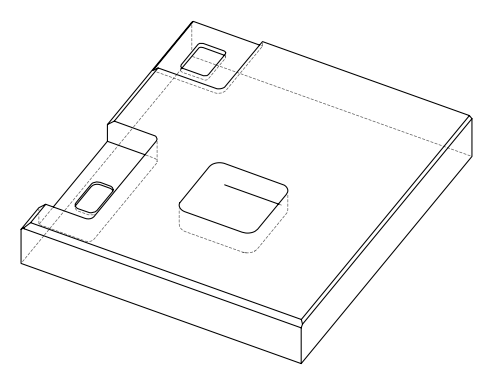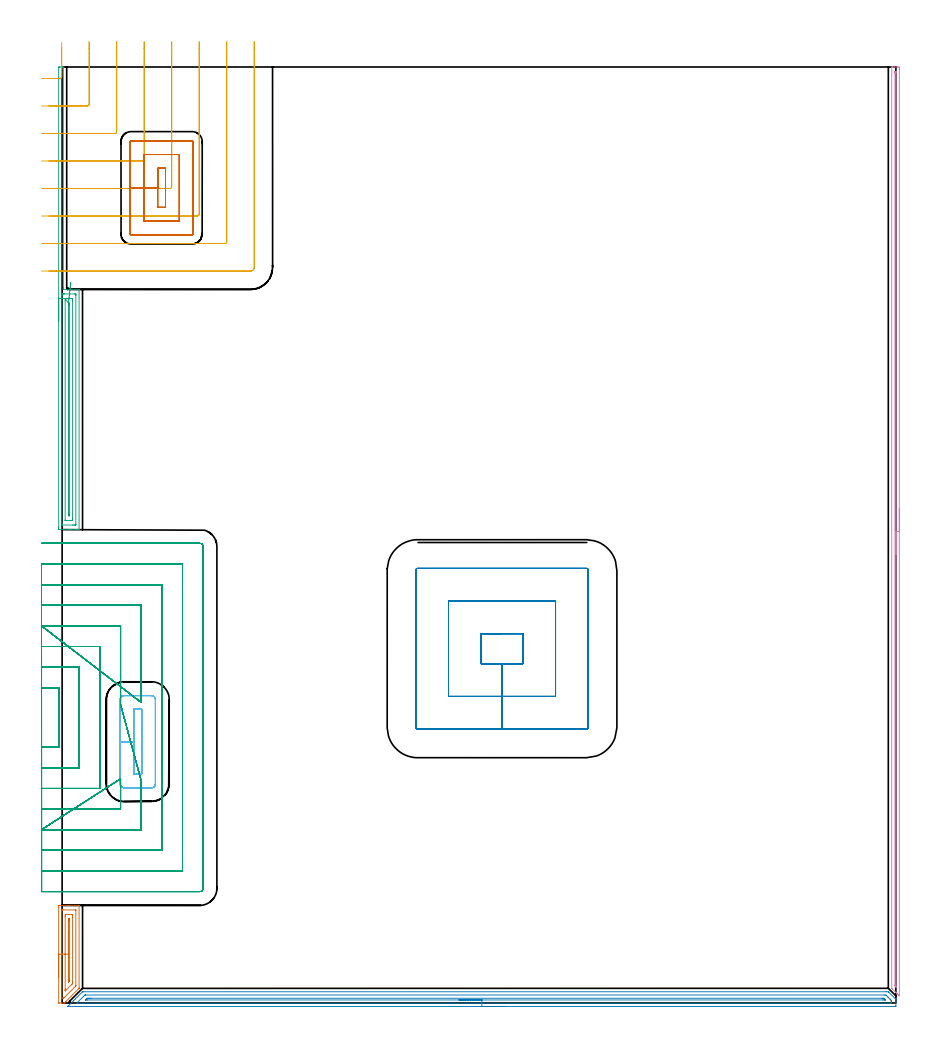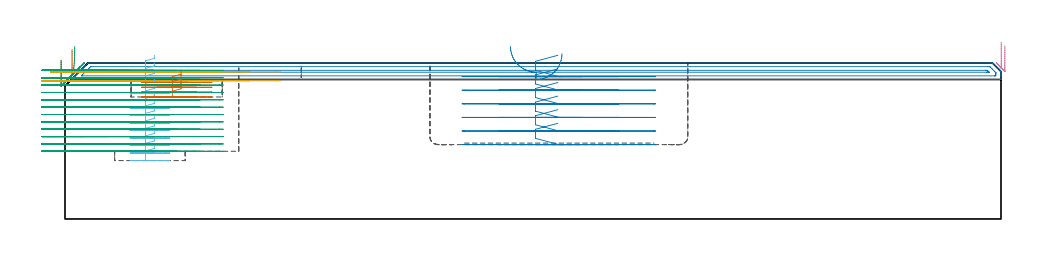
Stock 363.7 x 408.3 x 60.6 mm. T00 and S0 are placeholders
(PLAN: 9 operations, 5 tool changes, 101.4 min)
(1 AREA_MILL | FG_CHAMFER_SURFACE | UGT0205_001 | 1.45 min | 1904 mm3)
(2 AREA_MILL_1 | FG_CHAMFER_SURFACE_1 | UGT0205_001 | 8.74 min | 7312 mm3)
(3 AREA_MILL_2 | FG_CHAMFER_SURFACE_2 | UGT0205_001 | 4.3 min | 8208 mm3)
(4 AREA_MILL_3 | FG_CHAMFER_SURFACE_3 | UGT0205_001 | 6.6 min | 2190 mm3)
(5 MILL_CORNER_NOTCH_RECTANGULAR | CORNER_NOTCH_RECTANGULAR | UGT0201_008 | Follow Part, ap 4, ae 75% | 3.77 min | 57663 mm3)
(6 MILL_RECTANGULAR_POCKET | POCKET_RECTANGULAR_STRAIGHT | NXT0201_011 | Follow Part, ap 3, ae 75% | 5.85 min | 52287 mm3)
(7 MILL_RECTANGULAR_POCKET_1 | POCKET_RECTANGULAR_STRAIGHT_1 | UGT0201_126 | Follow Part, ap 2, ae 75% | 2.54 min | 10832 mm3)
(8 MILL_RECTANGULAR_POCKET_2 | POCKET_RECTANGULAR_STRAIGHT_2 | NXT0201_007 | Follow Part, ap 6.25, ae 75% | 7.49 min | 296452 mm3)
(9 MILL_SLOT | SLOT_PARTIAL_RECTANGULAR | NXT0201_011 | Follow Part, ap 3, ae 75% | 60.69 min | 330956 mm3)
(TOOL UGT0205_001 | Chamfer Mill 20 x 3 x 45 deg. | D20 FL50 Z2)
(TOOL UGT0201_008 | End Mill 16 mm | D16 FL32 Z4)
(TOOL NXT0201_011 | ENDMILL 12mm [2P460-1200-NA 1630] | D12 FL38 Z6)
(TOOL UGT0201_126 | Carbide End Mill 8.0 | D8 FL15 Z4)
(TOOL NXT0201_007 | ENDMILL 25mm [R216.25-25050GCK54P 1620] | D25 R3 FL54 Z5)
(OP 1 AREA_MILL)
G17 G21 G94 G90
T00 M6
G54
G17 G0 G90 X-1.5 Y11.3 S1061 M3
G43 Z70.6 H0
Z61.7
G94 G1 Y11.338 Z60.828 F250.
Y11.452 Z59.964
Y11.641 Z59.112
Y11.903 Z58.28
Y12.237 Z57.474
Y12.64 Z56.7
Y13.108 Z55.964
Y13.64 Z55.272
Y14.229 Z54.629
Y14.872 Z54.04
Y15.564 Z53.509
Y16.3 Z53.04
Y17.074 Z52.637
Y17.88 Z52.303
Y18.712 Z52.041
Y19.564 Z51.852
Y20.428 Z51.738
Y21.3 Z51.7
Y41.69
X-1.499 Y42.098 Z51.701
X-1.493 Y42.568 Z51.703
X-1.491 Y42.593 Z51.705
X-1.024 Y42.6 Z52.171
X2.508 Z55.702
X3.274 Z56.472
X3.392 Z56.59
X7.275 Y42.599 Z60.473
X7.395 Y42.59 Z60.593
X7.4 Y42.541 Z60.6
Y6.697
X7.397 Y6.404 Z60.586
X7.375 Y6.374 Z60.572
X1.625 Y0.624 Z54.822
X1.001 Y0. Z54.199
X-1.254 Z51.943
X-1.494 Y0.01 Z51.704
X-1.499 Y0.022 Z51.699
X-1.5 Y21.3 Z51.7
X-0.086 Z53.114
X-0.085 Y40.328 Z53.115
X-0.081 Y40.535 Z53.119
X-0.079 Y40.578 Z53.121
X0.02 Y40.59 Z53.22
X0.2 Y40.596 Z53.4
X0.471 Y40.6 Z53.671
X5.77 Z58.97
X5.902 Y40.599 Z59.102
X5.941 Y40.596 Z59.141
X5.976 Y40.591 Z59.176
X5.98 Y40.529 Z59.18
X5.985 Y40.384 Z59.185
Y7.638
X5.984 Y7.582 Z59.184
X5.979 Y7.48 Z59.179
X5.972 Y7.434 Z59.172
X5.935 Y7.391 Z59.135
X5.807 Y7.258 Z59.007
X0.782 Y2.232 Z53.982
X0.742 Y2.193 Z53.942
X0.597 Y2.059 Z53.797
X0.539 Y2.01 Z53.739
X0.467 Y2.006 Z53.667
X0.13 Y2. Z53.33
X-0.002 Y2.001 Z53.198
X-0.041 Y2.004 Z53.159
X-0.076 Y2.01 Z53.124
X-0.08 Y2.071 Z53.12
X-0.085 Y2.216 Z53.115
X-0.086 Y21.3 Z53.114
X1.328 Z54.528
X1.329 Y37.673 Z54.529
X1.33 Y37.969 Z54.53
X1.336 Y38.558 Z54.536
X1.586 Y38.597 Z54.786
X1.625 Y38.599 Z54.825
X4.234 Z57.434
X4.275 Y38.595 Z57.475
X4.564 Y38.558 Z57.764
X4.569 Y38.264 Z57.769
X4.571 Y37.673 Z57.771
X4.572 Y37.376 Z57.772
X4.571 Y9.352 Z57.771
X4.569 Y9.057 Z57.769
X4.561 Y8.467 Z57.761
X4.42 Y8.322 Z57.62
X4.275 Y8.174 Z57.475
X1.625 Y5.525 Z54.825
X1.48 Y5.384 Z54.68
X1.383 Y5.294 Z54.583
X1.335 Y5.26 Z54.535
X1.332 Y5.317 Z54.532
X1.33 Y5.514 Z54.53
X1.329 Y5.812 Z54.529
X1.328 Y6.109 Z54.528
Y21.3
X2.743 Z55.943
Y36.138
X2.745 Y36.551 Z55.945
X2.747 Y36.581 Z55.947
X2.75 Y36.59 Z55.95
X2.76 Y36.593 Z55.96
X2.823 Y36.597 Z56.023
X2.95 Y36.599 Z56.15
X3.077 Y36.597 Z56.277
X3.14 Y36.593 Z56.34
X3.15 Y36.59 Z56.35
X3.153 Y36.581 Z56.353
X3.155 Y36.553 Z56.355
X3.157 Y36.138 Z56.357
Y35.903
Y10.237
X3.155 Y9.822 Z56.355
X3.153 Y9.591 Z56.353
X3.15 Y9.525 Z56.35
X3.121 Y9.482 Z56.321
X3.001 Y9.352 Z56.201
X2.92 Y9.272 Z56.12
X2.751 Y9.109 Z55.951
X2.749 Y9.11 Z55.949
X2.746 Y9.114 Z55.946
X2.744 Y9.352 Z55.944
X2.743 Y11.122 Z55.943
Y21.3
Y22.172 Z55.981
Y23.036 Z56.095
Y23.888 Z56.283
Y24.72 Z56.546
Y25.526 Z56.88
Y26.3 Z57.282
Y27.036 Z57.751
Y27.728 Z58.282
Y28.371 Z58.872
Y28.96 Z59.515
Y29.492 Z60.207
Y29.96 Z60.943
Y30.363 Z61.717
Y30.697 Z62.523
Y30.959 Z63.355
Y31.148 Z64.206
Y31.262 Z65.071
Y31.3 Z65.943
G0 Z70.6
M5
M2
(OP 2 AREA_MILL_1)
G17 G21 G94 G90
T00 M6
G54
G17 G0 G90 X193.1 Y-1.5 S1061 M3
G43 Z70.6 H0
Z64.2
G94 G1 X193.062 Z63.328 F250.
X192.948 Z62.463
X192.759 Z61.612
X192.497 Z60.78
X192.163 Z59.974
X191.76 Z59.2
X191.292 Z58.464
X190.761 Z57.772
X190.171 Z57.129
X189.528 Z56.54
X188.836 Z56.008
X188.1 Z55.54
X187.326 Z55.137
X186.52 Z54.803
X185.688 Z54.541
X184.837 Z54.352
X183.972 Z54.238
X183.1 Z54.2
X2.623 Y-1.499 Z54.201
X2.513 Y-1.491 Z54.205
X2.593 Y-1.407 Z54.291
X3.758 Y-0.242 Z55.457
X4.903 Y0.903 Z56.602
X5.796 Y1.796 Z57.496
X8.849 Y4.849 Z60.548
X8.896 Y4.893 Z60.593
X9.369 Y4.9 Z60.6
X359.511
X360.4 Y4.897 Z60.597
X360.404 Y4.896 Z60.596
X360.495 Y4.806 Z60.504
X363.53 Y1.771 Z57.469
X363.601 Y1.7 Z57.398
X363.69 Y1.608 Z57.304
X363.7 Y1.363 Z57.063
Y0.599 Z56.298
Y-0.075 Z55.62
Y-1.3 Z54.397
X363.698 Y-1.491 Z54.205
X363.26 Y-1.5 Z54.2
X183.1
Y-0.086 Z55.614
X6.689 Y-0.085 Z55.615
X6.387 Y-0.075 Z55.625
X6.534 Y0.079 Z55.779
X6.689 Y0.238 Z55.938
X9.369 Y2.919 Z58.619
X9.65 Y3.195 Z58.895
X9.937 Y3.475 Z59.175
X10.252 Y3.485 Z59.185
X10.262
X358.607 Y3.486 Z59.186
X359.363 Y3.475 Z59.175
X359.511 Y3.334 Z59.034
X360.263 Y2.588 Z58.288
X360.404 Y2.446 Z58.146
X361.15 Y1.7 Z57.4
X361.297 Y1.552 Z57.252
X361.662 Y1.179 Z56.879
X361.683 Y1.156 Z56.856
X361.69 Y1.123 Z56.823
X361.695 Y1.052 Z56.752
X361.699 Y0.946 Z56.646
Y0.812 Z56.512
X361.698 Y0.415 Z56.115
X361.69 Y-0.075 Z55.625
X361.308 Y-0.086 Z55.614
X361.297
X183.1
Y1.328 Z57.028
X11.155 Y1.329 Z57.029
X10.635 Y1.33 Z57.03
X10.292 Y1.334 Z57.034
X10.262 Y1.335 Z57.035
X10.252 Y1.343 Z57.043
X10.255 Y1.349 Z57.049
X10.262 Y1.362 Z57.062
X10.431 Y1.532 Z57.232
X10.601 Y1.7 Z57.4
X10.88 Y1.973 Z57.673
X10.974 Y2.063 Z57.763
X11.155 Y2.065 Z57.765
X11.676 Y2.07 Z57.77
X12.049 Y2.071 Z57.771
X12.568
X357.724
X358.246 Y2.07 Z57.77
X358.29 Y2.067 Z57.767
X358.309 Y2.065 Z57.765
X358.354 Y2.035 Z57.735
X358.531 Y1.867 Z57.567
X358.618 Y1.783 Z57.483
X358.701 Y1.7 Z57.4
X358.783 Y1.617 Z57.317
X358.941 Y1.454 Z57.154
X359.041 Y1.347 Z57.047
X359.048 Y1.333 Z57.033
X359.043 Y1.332 Z57.032
X358.99 Y1.33 Z57.03
X358.618 Y1.329 Z57.029
X358.098 Y1.328 Z57.028
X183.1
X182.229 Z57.066
X181.364 Z57.18
X180.512 Z57.369
X179.68 Z57.631
X178.874 Z57.965
X178.1 Z58.368
X177.364 Z58.837
X176.672 Z59.368
X176.029 Z59.957
X175.44 Z60.601
X174.909 Z61.293
X174.44 Z62.028
X174.037 Z62.802
X173.703 Z63.608
X173.441 Z64.44
X173.252 Z65.292
X173.138 Z66.157
X173.1 Z67.028
G0 Z70.6
M5
M2
(OP 3 AREA_MILL_2)
G17 G21 G94 G90
T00 M6
G54
G17 G0 G90 X-1.5 Y297.4 S1061 M3
G43 Z70.6 H0
Z61.7
G94 G1 Y297.438 Z60.828 F250.
Y297.552 Z59.964
Y297.741 Z59.112
Y298.003 Z58.28
Y298.337 Z57.474
Y298.74 Z56.7
Y299.208 Z55.964
Y299.74 Z55.272
Y300.329 Z54.629
Y300.972 Z54.04
Y301.664 Z53.508
Y302.4 Z53.04
Y303.174 Z52.637
Y303.98 Z52.303
Y304.812 Z52.041
Y305.664 Z51.852
Y306.528 Z51.738
Y307.4 Z51.7
Y407.946
X-1.496 Y408.152 Z51.704
X-1.491 Y408.298 Z51.705
X-1.317 Y408.3 Z51.88
X-1.024 Z52.171
X-0.439 Z52.761
X0.075 Z53.274
X0.437 Y408.294 Z53.628
X0.497 Y408.29 Z53.688
X0.5 Y408.152 Z53.7
Y311.858
X0.503 Y311.768 Z53.695
X0.5 Y311.749 Z53.7
Y311.412
Y311.3
X7.372 Z60.569
X7.375 Y311.292 Z60.572
X7.394 Y311.237 Z60.592
X7.4 Y310.968 Z60.6
Y206.648
X7.397 Y206.509 Z60.588
X7.389 Y206.507 Z60.58
X7.085 Y206.5 Z60.284
X6.627 Z59.826
X6.041 Z59.236
X3.982 Z57.179
X3.392 Z56.586
X2.804 Z55.999
X-1.024 Y206.501 Z52.173
X-1.253 Y206.503 Z51.944
X-1.491 Y206.509 Z51.706
X-1.495 Y206.619 Z51.703
X-1.499 Y207.094 Z51.701
X-1.5 Y207.574 Z51.7
Y307.4
X-0.086 Z53.114
Y308.682
Y308.737
X-0.084 Y309.155 Z53.116
X-0.081 Y309.364 Z53.119
X-0.079 Y309.455 Z53.121
X0.1 Y309.386 Z53.3
X0.312 Y309.328 Z53.512
X0.463 Y309.311 Z53.663
X0.742 Y309.305 Z53.942
X1.067 Y309.301 Z54.267
X5.484 Y309.299 Z58.684
X5.868 Y309.294 Z59.068
X5.95 Y309.29 Z59.15
X5.979 Y309.286 Z59.179
X5.981 Y309.249 Z59.181
X5.983 Y309.159 Z59.183
X5.986 Y308.793 Z59.186
Y308.737
Y208.877
X5.984 Y208.668 Z59.184
X5.981 Y208.564 Z59.181
X5.979 Y208.52 Z59.179
X5.904 Y208.51 Z59.104
X5.529 Y208.502 Z58.729
X5.158 Y208.501 Z58.358
X4.648 Y208.5 Z57.848
X0.231 Y208.502 Z53.431
X0.022 Y208.506 Z53.222
X-0.07 Y208.51 Z53.13
X-0.083 Y208.819 Z53.117
X-0.084 Y208.877 Z53.116
X-0.086 Y209.713 Z53.114
Y307.4
X1.335 Y307.287 Z54.535
X1.369 Y307.291 Z54.569
X1.454 Y307.296 Z54.654
X1.625 Y307.298 Z54.825
X2.166 Y307.3 Z55.366
X3.932 Z57.132
X4.275 Z57.475
X4.389 Y307.299 Z57.589
X4.48 Y307.295 Z57.68
X4.54 Y307.29 Z57.74
X4.565 Y307.285 Z57.765
X4.566 Y307.253 Z57.766
X4.57 Y306.954 Z57.77
X4.571 Y306.655 Z57.771
Y211.552
Y211.253
X4.566 Y210.66 Z57.766
X4.564 Y210.52 Z57.764
X4.427 Y210.506 Z57.627
X4.275 Y210.503 Z57.475
X3.55 Y210.5 Z56.75
X1.784 Z54.984
X1.625 Y210.501 Z54.825
X1.467 Y210.504 Z54.667
X1.362 Y210.51 Z54.562
X1.334 Y210.513 Z54.534
X1.333 Y210.525 Z54.533
X1.331 Y210.56 Z54.531
X1.329 Y210.66 Z54.529
Y306.362
X1.331 Y306.954 Z54.531
X1.333 Y307.249 Z54.533
X1.335 Y307.287 Z54.535
X2.751 Y305.29 Z55.951
X2.78 Y305.294 Z55.98
X2.822 Y305.298 Z56.022
X2.886 Y305.299 Z56.086
X2.95 Y305.298 Z56.15
X3.078 Y305.292 Z56.278
X3.151 Y305.287 Z56.351
X3.153 Y305.24 Z56.353
X3.155 Y305.171 Z56.355
X3.157 Y304.752 Z56.357
Y304.516
Y213.335
X3.154 Y212.916 Z56.354
X3.151 Y212.686 Z56.351
X3.136 Y212.51 Z56.336
X2.95 Y212.509 Z56.15
X2.764 Y212.51 Z55.964
X2.75 Y212.681 Z55.95
X2.745 Y213.096 Z55.945
X2.743 Y213.99 Z55.943
Y304.934
X2.746 Y305.171 Z55.946
X2.75 Y305.274 Z55.95
X2.751 Y305.29 Z55.951
X2.85 Y306.146 Z56.089
X2.948 Y306.987 Z56.301
X3.042 Y307.806 Z56.585
X3.134 Y308.597 Z56.941
X3.222 Y309.355 Z57.365
X3.305 Y310.073 Z57.853
X3.383 Y310.746 Z58.403
X3.455 Y311.368 Z59.01
X3.52 Y311.936 Z59.668
X3.579 Y312.445 Z60.375
X3.631 Y312.891 Z61.123
X3.675 Y313.27 Z61.907
X3.71 Y313.58 Z62.722
X3.738 Y313.818 Z63.561
X3.757 Y313.982 Z64.418
X3.767 Y314.072 Z65.285
X3.769 Y314.086 Z66.157
X3.762 Y314.025 Z67.028
G0 Z70.6
M5
M2
(OP 4 AREA_MILL_3)
G17 G21 G94 G90
T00 M6
G54
G17 G0 G90 X365.2 Y215.7 S1061 M3
G43 Z70.6 H0
Z67.3
G94 G1 Y215.662 Z66.428 F250.
Y215.548 Z65.563
Y215.359 Z64.712
Y215.097 Z63.88
Y214.763 Z63.074
Y214.36 Z62.3
Y213.891 Z61.564
Y213.36 Z60.872
Y212.771 Z60.229
Y212.128 Z59.64
Y211.436 Z59.108
Y210.7 Z58.64
Y209.926 Z58.237
Y209.12 Z57.903
Y208.288 Z57.641
Y207.436 Z57.452
Y206.572 Z57.338
Y205.7 Z57.3
Y3.235
X365.197 Y3.195
X365.189 Y3.11 Z57.303
X365.133 Y3.164 Z57.361
X365.023 Y3.276 Z57.475
X364.86 Y3.437 Z57.635
X364.705 Y3.594 Z57.793
X364.576 Y3.723 Z57.922
X364.424 Y3.874 Z58.072
X364.278 Y4.021 Z58.22
X364.129 Y4.17 Z58.369
X363.987 Y4.311 Z58.509
X363.851 Y4.448 Z58.647
X363.682 Y4.617 Z58.816
X362.24 Y6.059 Z60.258
X361.901 Y6.4 Z60.599
X361.9 Y408.124 Z60.6
X361.903 Y408.29 Z60.588
X362.033 Y408.298 Z60.46
X362.168 Y408.3 Z60.332
X362.425 Z60.075
X363.113 Z59.381
X364.331 Z58.166
X364.86 Y408.296 Z57.634
X365.192 Y408.29 Z57.303
X365.197 Y408.022 Z57.3
X365.2 Y407.677
Y407.329
Y205.7
X363.786 Z58.714
X363.785 Y7.298 Z58.715
X363.784 Y7.095 Z58.716
X363.781 Y6.995 Z58.719
X363.78 Y6.984 Z58.72
X363.77 Y6.99 Z58.73
X363.738 Y7.018 Z58.762
X363.456 Y7.298 Z59.044
X363.326 Y7.435 Z59.174
X363.321 Y7.567 Z59.179
X363.316 Y7.836 Z59.184
X363.315 Y7.985 Z59.185
X363.314 Y405.684 Z59.186
X363.315 Y405.89 Z59.185
X363.318 Y406.131 Z59.182
X363.321 Y406.25 Z59.179
X363.327 Y406.291 Z59.173
X363.35 Y406.292 Z59.15
X363.587 Y406.299 Z58.913
X363.738 Y406.297 Z58.762
X363.77 Y406.293 Z58.73
X363.779 Y406.29 Z58.721
X363.781 Y406.279 Z58.719
X363.784 Y406.244 Z58.716
X363.786 Y406.096 Z58.714
Y405.89
Y205.7
Y204.828 Z58.752
Y203.963 Z58.866
Y203.112 Z59.055
Y202.28 Z59.317
Y201.474 Z59.651
Y200.7 Z60.054
Y199.964 Z60.523
Y199.272 Z61.054
Y198.629 Z61.643
Y198.04 Z62.286
Y197.508 Z62.978
Y197.04 Z63.714
Y196.637 Z64.488
Y196.303 Z65.294
Y196.041 Z66.126
Y195.852 Z66.978
Y195.738 Z67.843
Y195.7 Z68.714
G0 Z70.6
M5
M2
(OP 5 MILL_CORNER_NOTCH_RECTANGULAR)
G17 G21 G94 G90
T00 M6
G54
G17 G0 G90 X-5.55 Y403.3 S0 M3
G43 Z70.6 H0
Z57.15
G94 G1 X-2.55 F250.
X-0.994 F500.
G3 X-0.2 Y404.094 R0.8
G1 Y413.964
Y416.964 F250.
G0 Z70.6
X-5.55 Y391.3
Z57.15
G1 X-2.55
X11.006 F500.
G3 X11.8 Y392.094 R0.8
G1 Y416.3
Y419.3 F250.
G0 Z70.6
X-5.55 Y379.3
Z57.15
G1 X-2.55
X23.005 F500.
G3 X23.8 Y380.095 R0.8
G1 Y416.3
Y419.3 F250.
G0 Z70.6
X-5.55 Y367.3
Z57.15
G1 X-2.55
X35.005 F500.
G3 X35.8 Y368.095 R0.8
G1 Y416.3
Y419.3 F250.
G0 Z70.6
X-5.55 Y355.3
Z57.15
G1 X-2.55
X47.005 F500.
G3 X47.8 Y356.095 R0.8
G1 Y416.3
Y419.3 F250.
G0 Z70.6
X-5.55 Y343.3
Z57.15
G1 X-2.55
X59.004 F500.
G3 X59.8 Y344.096 R0.8
G1 Y416.3
Y419.3 F250.
G0 Z70.6
X-5.55 Y331.3
Z57.15
G1 X-2.55
X71.004 F500.
G3 X71.8 Y332.096 R0.8
G1 Y416.3
Y419.3 F250.
G0 Z70.6
X-5.55 Y319.3
Z57.15
G1 X-2.55
X82.3 F500.
G3 X83.8 Y320.8 R1.5
G1 Y416.3
Y419.3 F250.
G0 Z70.6
X-8.999 Y403.3
Z53.7
G1 X-5.999
X-0.994 F500.
G3 X-0.2 Y404.094 R0.8
G1 Y415.991
Y418.991 F250.
G0 Z70.6
X-8.999 Y391.3
Z53.7
G1 X-5.999
X11.006 F500.
G3 X11.8 Y392.094 R0.8
G1 Y416.3
Y419.3 F250.
G0 Z70.6
X-8.999 Y379.3
Z53.7
G1 X-5.999
X23.005 F500.
G3 X23.8 Y380.095 R0.8
G1 Y416.3
Y419.3 F250.
G0 Z70.6
X-8.999 Y367.3
Z53.7
G1 X-5.999
X35.005 F500.
G3 X35.8 Y368.095 R0.8
G1 Y416.3
Y419.3 F250.
G0 Z70.6
X-8.999 Y355.3
Z53.7
G1 X-5.999
X47.005 F500.
G3 X47.8 Y356.095 R0.8
G1 Y416.3
Y419.3 F250.
G0 Z70.6
X-8.999 Y343.3
Z53.7
G1 X-5.999
X59.004 F500.
G3 X59.8 Y344.096 R0.8
G1 Y416.3
Y419.3 F250.
G0 Z70.6
X-8.999 Y331.3
Z53.7
G1 X-5.999
X71.004 F500.
G3 X71.8 Y332.096 R0.8
G1 Y416.3
Y419.3 F250.
G0 Z70.6
X-8.999 Y319.3
Z53.7
G1 X-5.999
X82.3 F500.
G3 X83.8 Y320.8 R1.5
G1 Y416.3
Y419.3 F250.
G0 Z70.6
M5
M2
(OP 6 MILL_RECTANGULAR_POCKET)
G17 G21 G94 G90
T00 M6
G54
G17 G0 G90 X34.7 Y123.524 S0 M3
G43 Z70.6 H1
Z63.6
G94 G1 Y128.1 Z62.374 F250.
X31.3 Z61.463
Y114. Z57.685
Y99.9 F500.
X34.7
Y128.1
X31.3
Y114.
X25.3
Y95.6
G3 X27. Y93.9 R1.7
G1 X39.
G3 X40.7 Y95.6 R1.7
G1 Y132.4
G3 X39. Y134.1 R1.7
G1 X27.
G3 X25.3 Y132.4 R1.7
G1 Y114.
Y113.
G0 X34.7 Y123.524 Z60.685
G1 Y128.1 Z59.458 F250.
X31.3 Z58.547
Y114. Z54.769
Y99.9 F500.
X34.7
Y128.1
X31.3
Y114.
X25.3
Y95.6
G3 X27. Y93.9 R1.7
G1 X39.
G3 X40.7 Y95.6 R1.7
G1 Y132.4
G3 X39. Y134.1 R1.7
G1 X27.
G3 X25.3 Y132.4 R1.7
G1 Y114.
Y113.
G0 X34.7 Y123.524 Z57.769
G1 Y128.1 Z56.543 F250.
X31.3 Z55.632
Y114. Z51.854
Y99.9 F500.
X34.7
Y128.1
X31.3
Y114.
X25.3
Y95.6
G3 X27. Y93.9 R1.7
G1 X39.
G3 X40.7 Y95.6 R1.7
G1 Y132.4
G3 X39. Y134.1 R1.7
G1 X27.
G3 X25.3 Y132.4 R1.7
G1 Y114.
Y113.
G0 X34.7 Y123.524 Z54.854
G1 Y128.1 Z53.628 F250.
X31.3 Z52.716
Y114. Z48.938
Y99.9 F500.
X34.7
Y128.1
X31.3
Y114.
X25.3
Y95.6
G3 X27. Y93.9 R1.7
G1 X39.
G3 X40.7 Y95.6 R1.7
G1 Y132.4
G3 X39. Y134.1 R1.7
G1 X27.
G3 X25.3 Y132.4 R1.7
G1 Y114.
Y113.
G0 X34.7 Y123.524 Z51.938
G1 Y128.1 Z50.712 F250.
X31.3 Z49.801
Y114. Z46.023
Y99.9 F500.
X34.7
Y128.1
X31.3
Y114.
X25.3
Y95.6
G3 X27. Y93.9 R1.7
G1 X39.
G3 X40.7 Y95.6 R1.7
G1 Y132.4
G3 X39. Y134.1 R1.7
G1 X27.
G3 X25.3 Y132.4 R1.7
G1 Y114.
Y113.
G0 X34.7 Y123.524 Z49.023
G1 Y128.1 Z47.797 F250.
X31.3 Z46.886
Y114. Z43.108
Y99.9 F500.
X34.7
Y128.1
X31.3
Y114.
X25.3
Y95.6
G3 X27. Y93.9 R1.7
G1 X39.
G3 X40.7 Y95.6 R1.7
G1 Y132.4
G3 X39. Y134.1 R1.7
G1 X27.
G3 X25.3 Y132.4 R1.7
G1 Y114.
Y113.
G0 X34.7 Y123.524 Z46.108
G1 Y128.1 Z44.881 F250.
X31.3 Z43.97
Y114. Z40.192
Y99.9 F500.
X34.7
Y128.1
X31.3
Y114.
X25.3
Y95.6
G3 X27. Y93.9 R1.7
G1 X39.
G3 X40.7 Y95.6 R1.7
G1 Y132.4
G3 X39. Y134.1 R1.7
G1 X27.
G3 X25.3 Y132.4 R1.7
G1 Y114.
Y113.
G0 X34.7 Y123.524 Z43.192
G1 Y128.1 Z41.966 F250.
X31.3 Z41.055
Y114. Z37.277
Y99.9 F500.
X34.7
Y128.1
X31.3
Y114.
X25.3
Y95.6
G3 X27. Y93.9 R1.7
G1 X39.
G3 X40.7 Y95.6 R1.7
G1 Y132.4
G3 X39. Y134.1 R1.7
G1 X27.
G3 X25.3 Y132.4 R1.7
G1 Y114.
Y113.
G0 X34.7 Y123.524 Z40.277
G1 Y128.1 Z39.051 F250.
X31.3 Z38.14
Y114. Z34.362
Y99.9 F500.
X34.7
Y128.1
X31.3
Y114.
X25.3
Y95.6
G3 X27. Y93.9 R1.7
G1 X39.
G3 X40.7 Y95.6 R1.7
G1 Y132.4
G3 X39. Y134.1 R1.7
G1 X27.
G3 X25.3 Y132.4 R1.7
G1 Y114.
Y113.
G0 X34.7 Y123.524 Z37.362
G1 Y128.1 Z36.135 F250.
X31.3 Z35.224
Y114. Z31.446
Y99.9 F500.
X34.7
Y128.1
X31.3
Y114.
X25.3
Y95.6
G3 X27. Y93.9 R1.7
G1 X39.
G3 X40.7 Y95.6 R1.7
G1 Y132.4
G3 X39. Y134.1 R1.7
G1 X27.
G3 X25.3 Y132.4 R1.7
G1 Y114.
Y113.
G0 X34.7 Y123.524 Z34.446
G1 Y128.1 Z33.22 F250.
X31.3 Z32.309
Y114. Z28.531
Y99.9 F500.
X34.7
Y128.1
X31.3
Y114.
X25.3
Y95.6
G3 X27. Y93.9 R1.7
G1 X39.
G3 X40.7 Y95.6 R1.7
G1 Y132.4
G3 X39. Y134.1 R1.7
G1 X27.
G3 X25.3 Y132.4 R1.7
G1 Y114.
Y113.
G0 X34.7 Y123.524 Z31.531
G1 Y128.1 Z30.304 F250.
X31.3 Z29.393
Y114. Z25.615
Y99.9 F500.
X34.7
Y128.1
X31.3
Y114.
X25.3
Y95.6
G3 X27. Y93.9 R1.7
G1 X39.
G3 X40.7 Y95.6 R1.7
G1 Y132.4
G3 X39. Y134.1 R1.7
G1 X27.
G3 X25.3 Y132.4 R1.7
G1 Y114.
Y113.
G0 X34.7 Y123.524 Z28.615
G1 Y128.1 Z27.389 F250.
X31.3 Z26.478
Y114. Z22.7
Y99.9 F500.
X34.7
Y128.1
X31.3
Y114.
X25.3
Y95.6
G3 X27. Y93.9 R1.7
G1 X39.
G3 X40.7 Y95.6 R1.7
G1 Y132.4
G3 X39. Y134.1 R1.7
G1 X27.
G3 X25.3 Y132.4 R1.7
G1 Y114.
Y113.
G0 Z70.6
M5
M2
(OP 7 MILL_RECTANGULAR_POCKET_1)
G17 G21 G94 G90
T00 M6
G54
G17 G0 G90 X45.1 Y357.766 S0 M3
G43 Z70.6 H0
Z57.943
G94 G1 Y364.1 Z56.246 F250.
X41.7 Z55.335
Y355.6 Z53.057
Y347.1 F500.
X45.1
Y364.1
X41.7
Y355.6
X35.7
Y341.1
X51.1
Y370.1
X35.7
Y355.6
X29.7
Y335.4
G3 X30. Y335.1 R0.3
G1 X56.8
G3 X57.1 Y335.4 R0.3
G1 Y375.8
G3 X56.8 Y376.1 R0.3
G1 X30.
G3 X29.7 Y375.8 R0.3
G1 Y355.6
Y354.6
G0 X45.1 Y357.766 Z56.057
G1 Y364.1 Z54.36 F250.
X41.7 Z53.449
Y355.6 Z51.171
Y347.1 F500.
X45.1
Y364.1
X41.7
Y355.6
X35.7
Y341.1
X51.1
Y370.1
X35.7
Y355.6
X29.7
Y335.4
G3 X30. Y335.1 R0.3
G1 X56.8
G3 X57.1 Y335.4 R0.3
G1 Y375.8
G3 X56.8 Y376.1 R0.3
G1 X30.
G3 X29.7 Y375.8 R0.3
G1 Y355.6
Y354.6
G0 X45.1 Y357.766 Z54.171
G1 Y364.1 Z52.474 F250.
X41.7 Z51.563
Y355.6 Z49.286
Y347.1 F500.
X45.1
Y364.1
X41.7
Y355.6
X35.7
Y341.1
X51.1
Y370.1
X35.7
Y355.6
X29.7
Y335.4
G3 X30. Y335.1 R0.3
G1 X56.8
G3 X57.1 Y335.4 R0.3
G1 Y375.8
G3 X56.8 Y376.1 R0.3
G1 X30.
G3 X29.7 Y375.8 R0.3
G1 Y355.6
Y354.6
G0 X45.1 Y357.766 Z52.286
G1 Y364.1 Z50.589 F250.
X41.7 Z49.678
Y355.6 Z47.4
Y347.1 F500.
X45.1
Y364.1
X41.7
Y355.6
X35.7
Y341.1
X51.1
Y370.1
X35.7
Y355.6
X29.7
Y335.4
G3 X30. Y335.1 R0.3
G1 X56.8
G3 X57.1 Y335.4 R0.3
G1 Y375.8
G3 X56.8 Y376.1 R0.3
G1 X30.
G3 X29.7 Y375.8 R0.3
G1 Y355.6
Y354.6
G0 Z70.6
M5
M2
(OP 8 MILL_RECTANGULAR_POCKET_2)
G17 G21 G94 G90
T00 M6
G54
G17 G0 G90 X191.514 Y161.1 S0 M3
G43 Z70.6 H1
Z63.6
G94 G1 X182.8 Z61.265 F250.
Y148. Z57.755
X191.9 Z55.317
X201. F500.
Y161.1
X182.8
Y148.
X191.9
Y133.75
X215.25
Y175.35
X168.55
Y133.75
X191.9
Y119.5
X228.7
G3 X229.5 Y120.3 R0.8
G1 Y188.8
G3 X228.7 Y189.6 R0.8
G1 X155.1
G3 X154.3 Y188.8 R0.8
G1 Y120.3
G3 X155.1 Y119.5 R0.8
G1 X191.9
X192.9
G0 X191.514 Y161.1 Z58.317
G1 X182.8 Z55.982 F250.
Y148. Z52.472
X191.9 Z50.033
X201. F500.
Y161.1
X182.8
Y148.
X191.9
Y133.75
X215.25
Y175.35
X168.55
Y133.75
X191.9
Y119.5
X228.7
G3 X229.5 Y120.3 R0.8
G1 Y188.8
G3 X228.7 Y189.6 R0.8
G1 X155.1
G3 X154.3 Y188.8 R0.8
G1 Y120.3
G3 X155.1 Y119.5 R0.8
G1 X191.9
X192.9
G0 X191.514 Y161.1 Z53.033
G1 X182.8 Z50.698 F250.
Y148. Z47.188
X191.9 Z44.75
X201. F500.
Y161.1
X182.8
Y148.
X191.9
Y133.75
X215.25
Y175.35
X168.55
Y133.75
X191.9
Y119.5
X228.7
G3 X229.5 Y120.3 R0.8
G1 Y188.8
G3 X228.7 Y189.6 R0.8
G1 X155.1
G3 X154.3 Y188.8 R0.8
G1 Y120.3
G3 X155.1 Y119.5 R0.8
G1 X191.9
X192.9
G0 X191.514 Y161.1 Z47.75
G1 X182.8 Z45.415 F250.
Y148. Z41.905
X191.9 Z39.467
X201. F500.
Y161.1
X182.8
Y148.
X191.9
Y133.75
X215.25
Y175.35
X168.55
Y133.75
X191.9
Y119.5
X228.7
G3 X229.5 Y120.3 R0.8
G1 Y188.8
G3 X228.7 Y189.6 R0.8
G1 X155.1
G3 X154.3 Y188.8 R0.8
G1 Y120.3
G3 X155.1 Y119.5 R0.8
G1 X191.9
X192.9
G0 X191.514 Y161.1 Z42.467
G1 X182.8 Z40.132 F250.
Y148. Z36.622
X191.9 Z34.183
X201. F500.
Y161.1
X182.8
Y148.
X191.9
Y133.75
X215.25
Y175.35
X168.55
Y133.75
X191.9
Y119.5
X228.7
G3 X229.5 Y120.3 R0.8
G1 Y188.8
G3 X228.7 Y189.6 R0.8
G1 X155.1
G3 X154.3 Y188.8 R0.8
G1 Y120.3
G3 X155.1 Y119.5 R0.8
G1 X191.9
X192.9
G0 X191.514 Y161.1 Z37.183
G1 X182.8 Z34.848 F250.
Y148. Z31.338
X191.9 Z28.9
X201. F500.
Y161.1
X182.8
Y148.
X191.9
Y133.75
X215.25
Y175.35
X168.55
Y133.75
X191.9
Y119.5
X228.7
G3 X229.5 Y120.3 R0.8
G1 Y188.8
G3 X228.7 Y189.6 R0.8
G1 X155.1
G3 X154.3 Y188.8 R0.8
G1 Y120.3
G3 X155.1 Y119.5 R0.8
G1 X191.9
X192.9
G0 Z70.6
M5
M2
(OP 9 MILL_SLOT)
G17 G21 G94 G90
T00 M6
G54
G17 G0 G90 X-9. Y111.592 S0 M3
G43 Z70.6 H1
Z57.742
G94 G1 X-6. Y111.6 F250.
X-5.832 F500.
X-1.5
Y137.5
X-5.832
X-6.
X-9. Y137.508 F250.
Y102.59
X-6. Y102.6
X-5.832 F500.
X7.5
Y146.5
X-5.832
X-6.
X-9. Y146.51 F250.
Y93.588
X-6. Y93.6
X-5.832 F500.
X16.5
Y155.5
X-5.832
X-6.
X-9. Y155.512 F250.
Y84.586
X-6. Y84.6
X-5.832 F500.
X25.5
Y94.815
Y97.815 F250.
X-9. Y75.581 F500.
X-6. Y75.599 F250.
X-5.832 Y75.6 F500.
X34.5
Y93.9
Y96.9 F250.
X25.5 Y130.184 F500.
Y133.184 F250.
Y164.5 F500.
X-5.832
X-6.
X-9. Y164.514 F250.
X34.5 Y131.1 F500.
Y134.1 F250.
Y173.5 F500.
X-5.832
X-6. Y173.501
X-9. Y173.519 F250.
Y66.571
X-6. Y66.599
X-5.832 Y66.6 F500.
X43.5
Y182.5
X-5.832
X-6. Y182.501
X-9. Y182.529 F250.
X-8.999 Y57.542
X-6. Y57.598
X-5.832 Y57.6 F500.
X52.5
Y191.5
X-5.832
X-6. Y191.502
X-8.999 Y191.558 F250.
X-8.832 Y48.6
X-5.832
X60.1 F500.
G3 X61.5 Y50. R1.4
G1 Y199.1
G3 X60.1 Y200.5 R1.4
G1 X-5.832
X-8.832 F250.
G0 X-9. Y111.6 Z54.883
G1 X-6.
X-1.5 F500.
Y137.5
X-6.
X-9. F250.
Y102.6
X-6.
X7.5 F500.
Y146.5
X-6.
X-9. F250.
Y93.6
X-6.
X16.5 F500.
Y155.5
X-6.
X-9. F250.
Y84.6
X-6.
X25.5 F500.
Y94.815
Y97.815 F250.
X-9. Y75.6 F500.
X-6. F250.
X34.5 F500.
Y93.9
Y96.9 F250.
X25.5 Y130.184 F500.
Y133.184 F250.
Y164.5 F500.
X-6.
X-9. F250.
X34.5 Y131.1 F500.
Y134.1 F250.
Y173.5 F500.
X-6.
X-9. F250.
Y66.6
X-6.
X43.5 F500.
Y182.5
X-6.
X-9. F250.
Y57.6
X-6.
X52.5 F500.
Y191.5
X-6.
X-9. F250.
Y48.6
X-6.
X60.1 F500.
G3 X61.5 Y50. R1.4
G1 Y199.1
G3 X60.1 Y200.5 R1.4
G1 X-6.
X-9. F250.
G0 Y111.6 Z52.025
G1 X-6.
X-1.5 F500.
Y137.5
X-6.
X-9. F250.
Y102.6
X-6.
X7.5 F500.
Y146.5
X-6.
X-9. F250.
Y93.6
X-6.
X16.5 F500.
Y155.5
X-6.
X-9. F250.
Y84.6
X-6.
X25.5 F500.
Y94.815
Y97.815 F250.
X-9. Y75.6 F500.
X-6. F250.
X34.5 F500.
Y93.9
Y96.9 F250.
X25.5 Y130.184 F500.
Y133.184 F250.
Y164.5 F500.
X-6.
X-9. F250.
X34.5 Y131.1 F500.
Y134.1 F250.
Y173.5 F500.
X-6.
X-9. F250.
Y66.6
X-6.
X43.5 F500.
Y182.5
X-6.
X-9. F250.
Y57.6
X-6.
X52.5 F500.
Y191.5
X-6.
X-9. F250.
Y48.6
X-6.
X60.1 F500.
G3 X61.5 Y50. R1.4
G1 Y199.1
G3 X60.1 Y200.5 R1.4
G1 X-6.
X-9. F250.
G0 Y111.6 Z49.167
G1 X-6.
X-1.5 F500.
Y137.5
X-6.
X-9. F250.
Y102.6
X-6.
X7.5 F500.
Y146.5
X-6.
X-9. F250.
Y93.6
X-6.
X16.5 F500.
Y155.5
X-6.
X-9. F250.
Y84.6
X-6.
X25.5 F500.
Y94.815
Y97.815 F250.
X-9. Y75.6 F500.
X-6. F250.
X34.5 F500.
Y93.9
Y96.9 F250.
X25.5 Y130.184 F500.
Y133.184 F250.
Y164.5 F500.
X-6.
X-9. F250.
X34.5 Y131.1 F500.
Y134.1 F250.
Y173.5 F500.
X-6.
X-9. F250.
Y66.6
X-6.
X43.5 F500.
Y182.5
X-6.
X-9. F250.
Y57.6
X-6.
X52.5 F500.
Y191.5
X-6.
X-9. F250.
Y48.6
X-6.
X60.1 F500.
G3 X61.5 Y50. R1.4
G1 Y199.1
G3 X60.1 Y200.5 R1.4
G1 X-6.
X-9. F250.
G0 Y111.6 Z46.308
G1 X-6.
X-1.5 F500.
Y137.5
X-6.
X-9. F250.
Y102.6
X-6.
X7.5 F500.
Y146.5
X-6.
X-9. F250.
Y93.6
X-6.
X16.5 F500.
Y155.5
X-6.
X-9. F250.
Y84.6
X-6.
X25.5 F500.
Y94.815
Y97.815 F250.
X-9. Y75.6 F500.
X-6. F250.
X34.5 F500.
Y93.9
Y96.9 F250.
X25.5 Y130.184 F500.
Y133.184 F250.
Y164.5 F500.
X-6.
X-9. F250.
X34.5 Y131.1 F500.
Y134.1 F250.
Y173.5 F500.
X-6.
X-9. F250.
Y66.6
X-6.
X43.5 F500.
Y182.5
X-6.
X-9. F250.
Y57.6
X-6.
X52.5 F500.
Y191.5
X-6.
X-9. F250.
Y48.6
X-6.
X60.1 F500.
G3 X61.5 Y50. R1.4
G1 Y199.1
G3 X60.1 Y200.5 R1.4
G1 X-6.
X-9. F250.
G0 Y111.6 Z43.45
G1 X-6.
X-1.5 F500.
Y137.5
X-6.
X-9. F250.
Y102.6
X-6.
X7.5 F500.
Y146.5
X-6.
X-9. F250.
Y93.6
X-6.
X16.5 F500.
Y155.5
X-6.
X-9. F250.
Y84.6
X-6.
X25.5 F500.
Y94.815
Y97.815 F250.
X-9. Y75.6 F500.
X-6. F250.
X34.5 F500.
Y93.9
Y96.9 F250.
X25.5 Y130.184 F500.
Y133.184 F250.
Y164.5 F500.
X-6.
X-9. F250.
X34.5 Y131.1 F500.
Y134.1 F250.
Y173.5 F500.
X-6.
X-9. F250.
Y66.6
X-6.
X43.5 F500.
Y182.5
X-6.
X-9. F250.
Y57.6
X-6.
X52.5 F500.
Y191.5
X-6.
X-9. F250.
Y48.6
X-6.
X60.1 F500.
G3 X61.5 Y50. R1.4
G1 Y199.1
G3 X60.1 Y200.5 R1.4
G1 X-6.
X-9. F250.
G0 Y111.6 Z40.592
G1 X-6.
X-1.5 F500.
Y137.5
X-6.
X-9. F250.
Y102.6
X-6.
X7.5 F500.
Y146.5
X-6.
X-9. F250.
Y93.6
X-6.
X16.5 F500.
Y155.5
X-6.
X-9. F250.
Y84.6
X-6.
X25.5 F500.
Y94.815
Y97.815 F250.
X-9. Y75.6 F500.
X-6. F250.
X34.5 F500.
Y93.9
Y96.9 F250.
X25.5 Y130.184 F500.
Y133.184 F250.
Y164.5 F500.
X-6.
X-9. F250.
X34.5 Y131.1 F500.
Y134.1 F250.
Y173.5 F500.
X-6.
X-9. F250.
Y66.6
X-6.
X43.5 F500.
Y182.5
X-6.
X-9. F250.
Y57.6
X-6.
X52.5 F500.
Y191.5
X-6.
X-9. F250.
Y48.6
X-6.
X60.1 F500.
G3 X61.5 Y50. R1.4
G1 Y199.1
G3 X60.1 Y200.5 R1.4
G1 X-6.
X-9. F250.
G0 Y111.6 Z37.733
G1 X-6.
X-1.5 F500.
Y137.5
X-6.
X-9. F250.
Y102.6
X-6.
X7.5 F500.
Y146.5
X-6.
X-9. F250.
Y93.6
X-6.
X16.5 F500.
Y155.5
X-6.
X-9. F250.
Y84.6
X-6.
X25.5 F500.
Y94.815
Y97.815 F250.
X-9. Y75.6 F500.
X-6. F250.
X34.5 F500.
Y93.9
Y96.9 F250.
X25.5 Y130.184 F500.
Y133.184 F250.
Y164.5 F500.
X-6.
X-9. F250.
X34.5 Y131.1 F500.
Y134.1 F250.
Y173.5 F500.
X-6.
X-9. F250.
Y66.6
X-6.
X43.5 F500.
Y182.5
X-6.
X-9. F250.
Y57.6
X-6.
X52.5 F500.
Y191.5
X-6.
X-9. F250.
Y48.6
X-6.
X60.1 F500.
G3 X61.5 Y50. R1.4
G1 Y199.1
G3 X60.1 Y200.5 R1.4
G1 X-6.
X-9. F250.
G0 Y111.6 Z34.875
G1 X-6.
X-1.5 F500.
Y137.5
X-6.
X-9. F250.
Y102.6
X-6.
X7.5 F500.
Y146.5
X-6.
X-9. F250.
Y93.6
X-6.
X16.5 F500.
Y155.5
X-6.
X-9. F250.
Y84.6
X-6.
X25.5 F500.
Y94.815
Y97.815 F250.
X-9. Y75.6 F500.
X-6. F250.
X34.5 F500.
Y93.9
Y96.9 F250.
X25.5 Y130.184 F500.
Y133.184 F250.
Y164.5 F500.
X-6.
X-9. F250.
X34.5 Y131.1 F500.
Y134.1 F250.
Y173.5 F500.
X-6.
X-9. F250.
Y66.6
X-6.
X43.5 F500.
Y182.5
X-6.
X-9. F250.
Y57.6
X-6.
X52.5 F500.
Y191.5
X-6.
X-9. F250.
Y48.6
X-6.
X60.1 F500.
G3 X61.5 Y50. R1.4
G1 Y199.1
G3 X60.1 Y200.5 R1.4
G1 X-6.
X-9. F250.
G0 Y111.6 Z32.017
G1 X-6.
X-1.5 F500.
Y137.5
X-6.
X-9. F250.
Y102.6
X-6.
X7.5 F500.
Y146.5
X-6.
X-9. F250.
Y93.6
X-6.
X16.5 F500.
Y155.5
X-6.
X-9. F250.
Y84.6
X-6.
X25.5 F500.
Y94.815
Y97.815 F250.
X-9. Y75.6 F500.
X-6. F250.
X34.5 F500.
Y93.9
Y96.9 F250.
X25.5 Y130.184 F500.
Y133.184 F250.
Y164.5 F500.
X-6.
X-9. F250.
X34.5 Y131.1 F500.
Y134.1 F250.
Y173.5 F500.
X-6.
X-9. F250.
Y66.6
X-6.
X43.5 F500.
Y182.5
X-6.
X-9. F250.
Y57.6
X-6.
X52.5 F500.
Y191.5
X-6.
X-9. F250.
Y48.6
X-6.
X60.1 F500.
G3 X61.5 Y50. R1.4
G1 Y199.1
G3 X60.1 Y200.5 R1.4
G1 X-6.
X-9. F250.
G0 Y111.6 Z29.158
G1 X-6.
X-1.5 F500.
Y137.5
X-6.
X-9. F250.
Y102.6
X-6.
X7.5 F500.
Y146.5
X-6.
X-9. F250.
Y93.6
X-6.
X16.5 F500.
Y155.5
X-6.
X-9. F250.
Y84.6
X-6.
X25.5 F500.
Y94.815
Y97.815 F250.
X-9. Y75.6 F500.
X-6. F250.
X34.5 F500.
Y93.9
Y96.9 F250.
X25.5 Y130.184 F500.
Y133.184 F250.
Y164.5 F500.
X-6.
X-9. F250.
X34.5 Y131.1 F500.
Y134.1 F250.
Y173.5 F500.
X-6.
X-9. F250.
Y66.6
X-6.
X43.5 F500.
Y182.5
X-6.
X-9. F250.
Y57.6
X-6.
X52.5 F500.
Y191.5
X-6.
X-9. F250.
Y48.6
X-6.
X60.1 F500.
G3 X61.5 Y50. R1.4
G1 Y199.1
G3 X60.1 Y200.5 R1.4
G1 X-6.
X-9. F250.
G0 Y111.6 Z26.3
G1 X-6.
X-1.5 F500.
Y137.5
X-6.
X-9. F250.
Y102.6
X-6.
X7.5 F500.
Y146.5
X-6.
X-9. F250.
Y93.6
X-6.
X16.5 F500.
Y155.5
X-6.
X-9. F250.
Y84.6
X-6.
X25.5 F500.
Y94.815
Y97.815 F250.
X-9. Y75.6 F500.
X-6. F250.
X34.5 F500.
Y93.9
Y96.9 F250.
X25.5 Y130.184 F500.
Y133.184 F250.
Y164.5 F500.
X-6.
X-9. F250.
X34.5 Y131.1 F500.
Y134.1 F250.
Y173.5 F500.
X-6.
X-9. F250.
Y66.6
X-6.
X43.5 F500.
Y182.5
X-6.
X-9. F250.
Y57.6
X-6.
X52.5 F500.
Y191.5
X-6.
X-9. F250.
Y48.6
X-6.
X60.1 F500.
G3 X61.5 Y50. R1.4
G1 Y199.1
G3 X60.1 Y200.5 R1.4
G1 X-6.
X-9. F250.
G0 Z70.6
M5
M2
